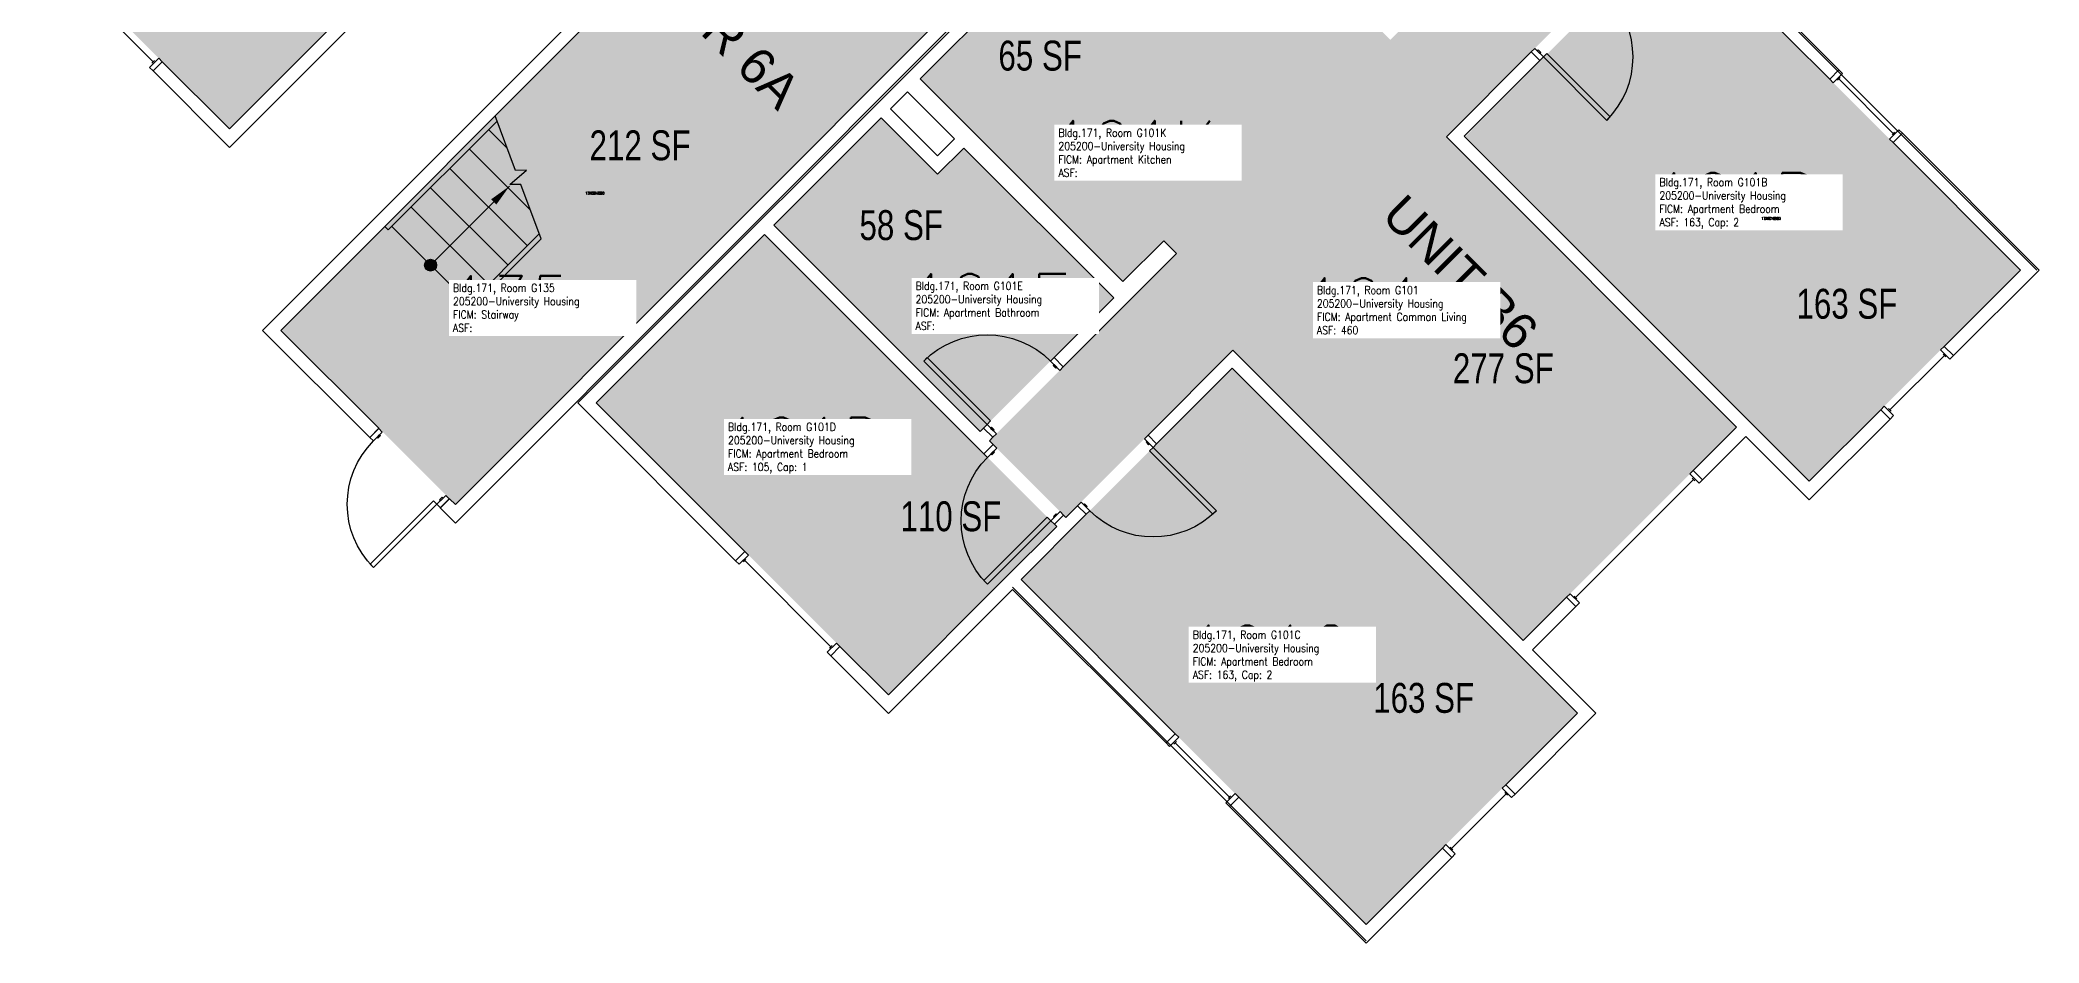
# Model space of a CAD drawing. Header units: inches. Extents: x 1063 to 4030, y -1482 to 1669.
# Drawn here: x 1959 to 2762, y -1482 to -1119 of the extents above; entities that cross this region are included whole.
import ezdxf
from ezdxf.enums import TextEntityAlignment as Align

# ---------------------------------------------------------------- set-up
doc = ezdxf.new("R2010")
doc.units = ezdxf.units.IN
doc.header["$LTSCALE"] = 192
doc.header["$MEASUREMENT"] = 0
for name, color, linetype in [('A-AREA-IDEN', 1, 'Continuous'), ('A-DOOR', 2, 'Continuous'), ('A-FLOR', 3, 'Continuous'), ('A-GLAZ', 1, 'Continuous'), ('A-IDEN-RNUM', 7, 'Continuous'), ('A-IDEN-SNUM', 4, 'Continuous'), ('A-IDEN-VNUM', 4, 'Continuous'), ('A-WALL', 5, 'Continuous'), ('AREA-TEXT', 3, 'Continuous'), ('Rooms-Category-Color', 7, 'Continuous'), ('Rooms-College-Color', 7, 'Continuous'), ('Rooms-Department-Color', 7, 'Continuous'), ('Rooms-Division-Color', 7, 'Continuous'), ('Rooms-Information', 7, 'Continuous')]:
    doc.layers.add(name, color=color, linetype=linetype)
doc.styles.add('AREA', font='arial.ttf', dxfattribs={"width": 0.75, "height": 12})
doc.styles.add('DIMS', font='arial.ttf')
doc.styles.add('ROOMSNUMBER', font='txt.shx', dxfattribs={"height": 0.03})
doc.styles.add('ROOMVNUMBER', font='simplex.shx', dxfattribs={"width": 0.85})
doc.styles.get("Standard").update_dxf_attribs({"font": 'arial.ttf'})
doc.dimstyles.new('NBA 2004', dxfattribs={"dimscale": 48, "dimtxt": 0.09375, "dimasz": 0.09375, "dimexe": 0.125, "dimexo": 0.125, "dimgap": 0.0625, "dimtad": 1, "dimdec": 3, "dimzin": 3, "dimdsep": 46, "dimlunit": 4, "dimtxsty": 'DIMS', "dimblk": 'ARCHTICK', "dimcen": 0.09375, "dimdle": 0.125, "dimclrd": 256, "dimclre": 256, "dimclrt": 2, "dimadec": 0, "dimazin": 0, "dimtfac": 0.75, "dimtdec": 3, "dimtmove": 2, "dimatfit": 2, "dimfxl": 1, "dimfrac": 2, "dimtolj": 1, "dimtzin": 0, "dimlwd": -1, "dimlwe": -1, "dimarcsym": 0})

# ---------------------------------------------------------------- blocks, each defined once
blk = doc.blocks.new('_ArchTick')
at = {"color": 0, "linetype": 'ByBlock', "const_width": 0.15}
blk.add_lwpolyline([(-0.5, -0.5), (0.5, 0.5)], dxfattribs=at)

msp = doc.modelspace()

# ---------------------------------------------------------------- hatches: boundary and pattern name
at = {"layer": 'A-FLOR'}
h = msp.add_hatch(color=256, dxfattribs=at)
h.paths.add_polyline_path([(2116.28, -1207.53), (2118.11, -1209.35, -0.25479), (2117.47, -1211.54), (2114.1, -1208.17, -0.25479)])
h.paths.add_polyline_path([(2118.11, -1209.35), (2116.28, -1207.53, -0.294533)])
h.paths.add_polyline_path([(2115.78, -1209.85), (2117.47, -1211.54, -0.414214), (2114.1, -1211.54)])
h.paths.add_polyline_path([(2114.1, -1208.17), (2115.78, -1209.85), (2114.1, -1211.54, -0.414214)])
at = {"layer": 'Rooms-Category-Color', "true_color": 0x728ef3}
for points in [[(2055.6, -982.32), (2131.7, -1058.42), (2035, -1155.12), (1958.9, -1079.02)], [(2560.12, -1060.45), (2590.88, -1091.21), (2523.78, -1158.31), (2640.36, -1274.9), (2554.64, -1360.62), (2438.05, -1244.04), (2370.97, -1311.12), (2340.21, -1280.37), (2415.43, -1205.15), (2410.3, -1200.02), (2451.4, -1158.92), (2389.79, -1097.31), (2434.52, -1052.58), (2501.26, -1119.32)], [(2615.79, -1073.2), (2531.46, -1158.05), (2669.53, -1296.64), (2754.38, -1211.79)], [(2312.45, -1135.05), (2369.99, -1077.51), (2451.4, -1158.92), (2393.86, -1216.46)], [(2296.8, -1150.71), (2253.68, -1193.83), (2336.5, -1276.65), (2390.15, -1223), (2329.95, -1162.81), (2319.43, -1173.34)], [(2249.96, -1197.55), (2182.35, -1265.16), (2299.64, -1382.45), (2367.25, -1314.84)], [(2437.79, -1251.2), (2352.94, -1336.05), (2491.53, -1474.64), (2576.38, -1389.79)]]:
    msp.add_hatch(color=171, dxfattribs=at).paths.add_polyline_path(points)
at = {"layer": 'Rooms-Category-Color', "true_color": 0xadadad}
msp.add_hatch(color=253, dxfattribs=at).paths.add_polyline_path([(2274.04, -1017.41), (2055.7, -1236.06), (2125.75, -1306.01), (2344.09, -1087.36)])
at = {"layer": 'Rooms-College-Color', "true_color": 0xadadad}
for points in [[(2055.6, -982.32), (2131.7, -1058.42), (2035, -1155.12), (1958.9, -1079.02)], [(2274.04, -1017.41), (2055.7, -1236.06), (2125.75, -1306.01), (2344.09, -1087.36)], [(2560.12, -1060.45), (2590.88, -1091.21), (2523.78, -1158.31), (2640.36, -1274.9), (2554.64, -1360.62), (2438.05, -1244.04), (2370.97, -1311.12), (2340.21, -1280.37), (2415.43, -1205.15), (2410.3, -1200.02), (2451.4, -1158.92), (2389.79, -1097.31), (2434.52, -1052.58), (2501.26, -1119.32)], [(2615.79, -1073.2), (2531.46, -1158.05), (2669.53, -1296.64), (2754.38, -1211.79)], [(2312.45, -1135.05), (2369.99, -1077.51), (2451.4, -1158.92), (2393.86, -1216.46)], [(2296.8, -1150.71), (2253.68, -1193.83), (2336.5, -1276.65), (2390.15, -1223), (2329.95, -1162.81), (2319.43, -1173.34)], [(2249.96, -1197.55), (2182.35, -1265.16), (2299.64, -1382.45), (2367.25, -1314.84)], [(2437.79, -1251.2), (2352.94, -1336.05), (2491.53, -1474.64), (2576.38, -1389.79)]]:
    msp.add_hatch(color=253, dxfattribs=at).paths.add_polyline_path(points)
at = {"layer": 'Rooms-Department-Color', "true_color": 0x604aed}
for points in [[(2055.6, -982.32), (2131.7, -1058.42), (2035, -1155.12), (1958.9, -1079.02)], [(2560.12, -1060.45), (2590.88, -1091.21), (2523.78, -1158.31), (2640.36, -1274.9), (2554.64, -1360.62), (2438.05, -1244.04), (2370.97, -1311.12), (2340.21, -1280.37), (2415.43, -1205.15), (2410.3, -1200.02), (2451.4, -1158.92), (2389.79, -1097.31), (2434.52, -1052.58), (2501.26, -1119.32)], [(2615.79, -1073.2), (2531.46, -1158.05), (2669.53, -1296.64), (2754.38, -1211.79)], [(2312.45, -1135.05), (2369.99, -1077.51), (2451.4, -1158.92), (2393.86, -1216.46)], [(2296.8, -1150.71), (2253.68, -1193.83), (2336.5, -1276.65), (2390.15, -1223), (2329.95, -1162.81), (2319.43, -1173.34)], [(2249.96, -1197.55), (2182.35, -1265.16), (2299.64, -1382.45), (2367.25, -1314.84)], [(2437.79, -1251.2), (2352.94, -1336.05), (2491.53, -1474.64), (2576.38, -1389.79)]]:
    msp.add_hatch(color=173, dxfattribs=at).paths.add_polyline_path(points)
at = {"layer": 'Rooms-Department-Color', "true_color": 0xacacac}
msp.add_hatch(color=253, dxfattribs=at).paths.add_polyline_path([(2274.04, -1017.41), (2055.7, -1236.06), (2125.75, -1306.01), (2344.09, -1087.36)])
at = {"layer": 'Rooms-Division-Color', "true_color": 0x604aed}
for points in [[(2055.6, -982.32), (2131.7, -1058.42), (2035, -1155.12), (1958.9, -1079.02)], [(2560.12, -1060.45), (2590.88, -1091.21), (2523.78, -1158.31), (2640.36, -1274.9), (2554.64, -1360.62), (2438.05, -1244.04), (2370.97, -1311.12), (2340.21, -1280.37), (2415.43, -1205.15), (2410.3, -1200.02), (2451.4, -1158.92), (2389.79, -1097.31), (2434.52, -1052.58), (2501.26, -1119.32)], [(2615.79, -1073.2), (2531.46, -1158.05), (2669.53, -1296.64), (2754.38, -1211.79)], [(2312.45, -1135.05), (2369.99, -1077.51), (2451.4, -1158.92), (2393.86, -1216.46)], [(2296.8, -1150.71), (2253.68, -1193.83), (2336.5, -1276.65), (2390.15, -1223), (2329.95, -1162.81), (2319.43, -1173.34)], [(2249.96, -1197.55), (2182.35, -1265.16), (2299.64, -1382.45), (2367.25, -1314.84)], [(2437.79, -1251.2), (2352.94, -1336.05), (2491.53, -1474.64), (2576.38, -1389.79)]]:
    msp.add_hatch(color=173, dxfattribs=at).paths.add_polyline_path(points)
at = {"layer": 'Rooms-Division-Color', "true_color": 0xadadad}
msp.add_hatch(color=253, dxfattribs=at).paths.add_polyline_path([(2274.04, -1017.41), (2055.7, -1236.06), (2125.75, -1306.01), (2344.09, -1087.36)])

# ---------------------------------------------------------------- linework, layer by layer
at = {"layer": 'A-DOOR'}
for points in [[(2559.31, -1122.78), (2557.89, -1124.2), (2561.34, -1127.65), (2562.75, -1126.23)], [(2560.28, -1123.76), (2560.63, -1123.4), (2561.69, -1124.46), (2561.34, -1124.82)], [(2562.75, -1126.23), (2564.17, -1124.82), (2589.62, -1150.27), (2588.21, -1151.69)], [(2339.32, -1273.82), (2340.74, -1272.41), (2315.28, -1246.95), (2313.87, -1248.37)], [(2368.49, -1252.08), (2369.91, -1250.67), (2366.19, -1246.95), (2364.78, -1248.37)], [(2367.25, -1250.84), (2366.9, -1251.2), (2365.84, -1250.14), (2366.19, -1249.78)], [(2096.39, -1276.87), (2094.97, -1275.45), (2091.44, -1278.99), (2092.85, -1280.4)], [(2343.04, -1277.54), (2341.62, -1278.95), (2337.91, -1275.24), (2339.32, -1273.82)], [(2341.8, -1276.3), (2342.15, -1275.95), (2341.09, -1274.89), (2340.74, -1275.24)], [(2095.33, -1277.93), (2095.68, -1278.28), (2094.62, -1279.34), (2094.27, -1278.99)], [(2343.16, -1283.32), (2341.75, -1281.9), (2338.03, -1285.62), (2339.45, -1287.03)], [(2341.92, -1284.56), (2342.28, -1284.91), (2341.22, -1285.97), (2340.86, -1285.62)], [(2402.52, -1279.57), (2403.94, -1278.15), (2407.39, -1281.6), (2405.97, -1283.01)], [(2403.5, -1280.54), (2403.14, -1280.89), (2404.2, -1281.95), (2404.56, -1281.6)], [(2405.97, -1283.01), (2404.56, -1284.43), (2430.01, -1309.88), (2431.43, -1308.47)], [(2118.33, -1305.84), (2116.91, -1304.43), (2091.47, -1329.9), (2092.89, -1331.32)], [(2121.86, -1302.3), (2123.27, -1303.72), (2119.74, -1307.26), (2118.33, -1305.84)], [(2120.8, -1303.37), (2120.45, -1303.01), (2119.39, -1304.07), (2119.74, -1304.43)], [(2377.07, -1305.02), (2375.65, -1306.44), (2379.1, -1309.88), (2380.52, -1308.47)], [(2378.04, -1305.99), (2378.39, -1305.64), (2379.46, -1306.7), (2379.1, -1307.06)], [(2364.9, -1312.49), (2363.49, -1311.07), (2338.03, -1336.53), (2339.45, -1337.94)], [(2368.62, -1308.77), (2370.03, -1310.19), (2366.32, -1313.9), (2364.9, -1312.49)], [(2367.38, -1310.01), (2367.03, -1309.66), (2365.97, -1310.72), (2366.32, -1311.07)]]:
    msp.add_lwpolyline(points, close=True, dxfattribs=at)
msp.add_arc((2562.75, -1126.23), 36, 315, 45, dxfattribs=at)
at = {"layer": 'A-DOOR', "extrusion": (0, 0, -1)}
for centre, start, end in [((-2339.32, -1273.82), 45, 135), ((-2118.33, -1305.84), 314.95976, 44.95976), ((-2364.9, -1312.49), 315, 45), ((-2405.97, -1283.01), 225, 315)]:
    msp.add_arc(centre, 36, start, end, dxfattribs=at)
at = {"layer": 'A-FLOR'}
for p, q in [((2142.49, -1151.98), (2098.8, -1195.72)), ((2146.57, -1162.87), (2139.08, -1155.39)), ((2155.9, -1187.73), (2131.31, -1163.17)), ((2154.67, -1202.05), (2123.53, -1170.96)), ((2146.9, -1209.83), (2115.76, -1178.74)), ((2139.12, -1217.62), (2107.99, -1186.53)), ((2098.8, -1195.72), (2097.39, -1194.31)), ((2131.35, -1225.4), (2100.22, -1194.31)), ((2159.46, -1197.25), (2129.94, -1226.81)), ((2160.23, -1199.31), (2131.35, -1228.23)), ((2129.94, -1226.81), (2131.35, -1228.23))]:
    msp.add_line(p, q, dxfattribs=at)
msp.add_lwpolyline([(2160.23, -1199.31), (2152.04, -1177.42), (2147.66, -1177.47), (2154.31, -1171.76), (2149.92, -1171.81), (2141.72, -1149.92)], dxfattribs=at)
msp.add_circle((2115.78, -1209.85), 2.38, dxfattribs=at)
at = {"layer": 'A-GLAZ'}
for p, q in [((1969.76, -1093.59), (2004.41, -1128.24)), ((2004.94, -1127.71), (2003.88, -1128.77)), ((2681.9, -1134.54), (2680.84, -1135.6)), ((2681.37, -1135.07), (2703.29, -1156.99)), ((2703.82, -1156.46), (2702.76, -1157.52)), ((2701.88, -1268), (2723.8, -1246.08)), ((2723.27, -1245.55), (2724.33, -1246.61)), ((2701.35, -1267.47), (2702.41, -1268.53)), ((2623.05, -1295.92), (2575.67, -1343.3)), ((2622.52, -1295.39), (2623.58, -1296.45)), ((2241.41, -1329), (2242.47, -1327.94)), ((2241.94, -1328.47), (2276.59, -1363.12)), ((2575.14, -1342.77), (2576.2, -1343.83)), ((2276.06, -1363.65), (2277.12, -1362.59)), ((2414.28, -1402.16), (2415.34, -1401.1)), ((2414.81, -1401.63), (2436.73, -1423.55)), ((2436.2, -1424.08), (2437.26, -1423.02)), ((2547.74, -1422.14), (2525.82, -1444.06)), ((2547.21, -1421.61), (2548.27, -1422.67)), ((2525.29, -1443.53), (2526.35, -1444.59))]:
    msp.add_line(p, q, dxfattribs=at)
for points in [[(2002.91, -1130.45), (2004.32, -1131.86), (2008.04, -1128.15), (2006.62, -1126.74)], [(2679.16, -1136.57), (2677.75, -1135.16), (2681.46, -1131.44), (2682.88, -1132.86)], [(2701.79, -1159.2), (2703.21, -1160.61), (2706.92, -1156.9), (2705.5, -1155.49)], [(2726.01, -1247.59), (2727.42, -1246.17), (2723.71, -1242.46), (2722.3, -1243.87)], [(2703.38, -1270.21), (2701.97, -1271.63), (2698.26, -1267.92), (2699.67, -1266.5)], [(2625.26, -1297.42), (2626.67, -1296.01), (2622.96, -1292.3), (2621.55, -1293.71)], [(2243.45, -1326.26), (2242.03, -1324.85), (2238.32, -1328.56), (2239.73, -1329.98)], [(2577.18, -1345.51), (2575.76, -1346.92), (2572.05, -1343.21), (2573.46, -1341.8)], [(2278.8, -1361.62), (2280.22, -1363.03), (2276.5, -1366.75), (2275.09, -1365.33)], [(2416.31, -1399.42), (2414.9, -1398.01), (2411.18, -1401.72), (2412.6, -1403.14)], [(2549.95, -1423.64), (2551.37, -1422.23), (2547.66, -1418.52), (2546.24, -1419.93)], [(2438.94, -1422.05), (2440.35, -1423.47), (2436.64, -1427.18), (2435.23, -1425.76)], [(2527.33, -1446.27), (2525.91, -1447.68), (2522.2, -1443.97), (2523.61, -1442.56)]]:
    msp.add_lwpolyline(points, close=True, dxfattribs=at)
at = {"layer": 'A-WALL'}
for p, q in [((2048.27, -1236.06), (2274.92, -1009.1)), ((2274.04, -1017.41), (2055.7, -1236.06)), ((2131.7, -1058.42), (2035, -1155.12)), ((2035, -1162.54), (2135.41, -1062.13)), ((2174.92, -1265.16), (2369.99, -1070.09)), ((2677.75, -1135.16), (2615.79, -1073.2)), ((2760.92, -1211.79), (2618.88, -1069.75)), ((2619.77, -1069.75), (2681.46, -1131.44)), ((2369.99, -1077.51), (2312.45, -1135.05)), ((2125.75, -1306.01), (2344.09, -1087.36)), ((2352.4, -1086.47), (2125.76, -1313.44)), ((2008.04, -1128.15), (2004.32, -1131.86)), ((2004.32, -1131.86), (2035, -1162.54)), ((2035, -1155.12), (2008.04, -1128.15)), ((2523.78, -1158.31), (2557.89, -1124.2)), ((2561.34, -1127.65), (2530.94, -1158.05)), ((2557.89, -1124.2), (2561.34, -1127.65)), ((2681.46, -1131.44), (2677.75, -1135.16)), ((2312.45, -1135.05), (2393.86, -1216.46)), ((2307.33, -1140.18), (2300.51, -1147)), ((2300.51, -1147), (2319.43, -1165.91)), ((2326.24, -1159.1), (2307.33, -1140.18)), ((2296.8, -1150.71), (2253.68, -1193.83)), ((2319.43, -1173.34), (2296.8, -1150.71)), ((2319.43, -1165.91), (2326.24, -1159.1)), ((2329.95, -1162.81), (2319.43, -1173.34)), ((2390.15, -1223), (2329.95, -1162.81)), ((2640.36, -1274.9), (2523.78, -1158.31)), ((2530.94, -1158.05), (2669.53, -1296.64)), ((2703.21, -1160.61), (2706.92, -1156.9)), ((2754.38, -1211.79), (2703.21, -1160.61)), ((2706.92, -1156.9), (2761.81, -1211.79)), ((2253.68, -1193.83), (2336.5, -1276.65)), ((2249.96, -1197.55), (2182.35, -1265.16)), ((2338.03, -1285.62), (2249.96, -1197.55)), ((2393.86, -1216.46), (2410.3, -1200.02)), ((2410.3, -1200.02), (2415.43, -1205.15)), ((2415.43, -1205.15), (2395.8, -1224.77)), ((2723.71, -1242.46), (2754.38, -1211.79)), ((2761.81, -1211.79), (2727.42, -1246.17)), ((2366.19, -1246.95), (2390.15, -1223)), ((2395.8, -1224.77), (2369.91, -1250.67)), ((2091.35, -1279.08), (2048.27, -1236.06)), ((2055.7, -1236.06), (2095.06, -1275.36)), ((2403.94, -1278.15), (2438.05, -1244.04)), ((2438.05, -1244.04), (2554.64, -1360.62)), ((2727.42, -1246.17), (2723.71, -1242.46)), ((2369.91, -1250.67), (2366.19, -1246.95)), ((2437.79, -1251.2), (2407.39, -1281.6)), ((2576.38, -1389.79), (2437.79, -1251.2)), ((2238.32, -1328.56), (2174.92, -1265.16)), ((2182.35, -1265.16), (2242.03, -1324.85)), ((2669.53, -1296.64), (2698.26, -1267.92)), ((2698.26, -1267.92), (2701.97, -1271.63)), ((2095.06, -1275.36), (2091.35, -1279.08)), ((2336.5, -1276.65), (2337.91, -1275.24)), ((2337.91, -1275.24), (2341.62, -1278.95)), ((2622.96, -1292.3), (2640.36, -1274.9)), ((2701.97, -1271.63), (2669.53, -1304.07)), ((2341.75, -1281.9), (2338.03, -1285.62)), ((2341.62, -1278.95), (2340.21, -1280.37)), ((2340.21, -1280.37), (2341.75, -1281.9)), ((2407.39, -1281.6), (2403.94, -1278.15)), ((2644.07, -1278.61), (2626.67, -1296.01)), ((2669.53, -1304.07), (2644.07, -1278.61)), ((2626.67, -1296.01), (2622.96, -1292.3)), ((2119.65, -1307.34), (2123.36, -1303.63)), ((2125.76, -1313.44), (2119.65, -1307.34)), ((2123.36, -1303.63), (2125.75, -1306.01)), ((2370.97, -1311.12), (2375.65, -1306.44)), ((2375.65, -1306.44), (2379.1, -1309.88)), ((2346.22, -1335.87), (2367.25, -1314.84)), ((2379.1, -1309.88), (2352.94, -1336.05)), ((2366.32, -1313.9), (2370.03, -1310.19)), ((2367.25, -1314.84), (2366.32, -1313.9)), ((2370.03, -1310.19), (2370.97, -1311.12)), ((2242.03, -1324.85), (2238.32, -1328.56)), ((2299.64, -1382.45), (2346.22, -1335.87)), ((2349.49, -1340.03), (2299.64, -1389.88)), ((2491.53, -1481.18), (2349.49, -1339.14)), ((2411.18, -1401.72), (2349.49, -1340.03)), ((2352.94, -1336.05), (2414.9, -1398.01)), ((2554.64, -1360.62), (2572.05, -1343.21)), ((2575.76, -1346.92), (2558.35, -1364.33)), ((2572.05, -1343.21), (2575.76, -1346.92)), ((2276.5, -1366.75), (2280.22, -1363.03)), ((2280.22, -1363.03), (2299.64, -1382.45)), ((2558.35, -1364.33), (2583.81, -1389.79)), ((2299.64, -1389.88), (2276.5, -1366.75)), ((2547.66, -1418.52), (2576.38, -1389.79)), ((2583.81, -1389.79), (2551.37, -1422.23)), ((2414.9, -1398.01), (2411.18, -1401.72)), ((2551.37, -1422.23), (2547.66, -1418.52)), ((2436.64, -1427.18), (2440.35, -1423.47)), ((2491.53, -1482.07), (2436.64, -1427.18)), ((2440.35, -1423.47), (2491.53, -1474.64)), ((2491.53, -1474.64), (2522.2, -1443.97)), ((2522.2, -1443.97), (2525.91, -1447.68)), ((2525.91, -1447.68), (2491.53, -1482.07))]:
    msp.add_line(p, q, dxfattribs=at)

# ---------------------------------------------------------------- texts
at = {"layer": 'A-AREA-IDEN'}
for s, p in [('STR 6A', (2230.4, -1123.41)), ('UNIT B6', (2524.39, -1217.82))]:
    msp.add_text(s, height=14.4, rotation=315, dxfattribs=at).set_placement(p, align=Align.CENTER)
at = {"layer": 'A-IDEN-RNUM', "style": 'ROOMSNUMBER', "width": 0.85}
for s, p in [('0101-K0', (2406.51, -1168.65)), ('0135-00', (2181.8, -1180.92)), ('0101-B0', (2654.21, -1191.08)), ('0101-E0', (2338.56, -1225.71)), ('0101-00', (2493.09, -1229.39)), ('0101-D0', (2278.55, -1286.68)), ('0101-C0', (2464.35, -1367.13))]:
    msp.add_text(s, height=1, dxfattribs=at).set_placement(p, align=Align.MIDDLE_CENTER)
at = {"layer": 'A-IDEN-SNUM', "style": 'ROOMSNUMBER', "width": 0.85}
for s, p in [('1710G101K0', (2406.51, -1168.65)), ('1710G13500', (2181.8, -1180.92)), ('1710G101B0', (2654.21, -1191.08)), ('1710G101E0', (2338.56, -1225.71)), ('1710G10100', (2493.09, -1229.39)), ('1710G101D0', (2278.55, -1286.68)), ('1710G101C0', (2464.35, -1367.13))]:
    msp.add_text(s, height=1, dxfattribs=at).set_placement(p, align=Align.MIDDLE_CENTER)
at = {"layer": 'A-IDEN-VNUM', "style": 'ROOMVNUMBER', "width": 0.85}
for s, p in [('101K', (2398.01, -1163.11)), ('101B', (2639.41, -1184.04)), ('135', (2147.57, -1225.42)), ('101E', (2340.18, -1224.61)), ('101', (2490.45, -1226.31)), ('101D', (2265.31, -1282.32)), ('101C', (2452.43, -1365.76))]:
    msp.add_text(s, height=22.5, dxfattribs=at).set_placement(p, align=Align.MIDDLE_CENTER)
at = {"layer": 'AREA-TEXT', "style": 'AREA', "width": 0.75}
for s, p in [('65 SF', (2360.63, -1125.69)), ('212 SF', (2199.9, -1161.71)), ('58 SF', (2304.82, -1193.76)), ('163 SF', (2684.66, -1225.34)), ('277 SF', (2546.64, -1251.25)), ('110 SF', (2324.78, -1310.7)), ('163 SF', (2514.64, -1383.62))]:
    msp.add_text(s, height=12, dxfattribs=at).set_placement(p, align=Align.MIDDLE_CENTER)

# ---------------------------------------------------------------- leaders
at = {"layer": 'A-FLOR'}
msp.add_leader([(2147.49, -1178.1), (2115.78, -1209.85)], dimstyle='NBA 2004', override={"dimscale": 96, "dimasz": 0.09375, "dimgap": 0.0625, "dimtad": 0}, dxfattribs=at)

# ---------------------------------------------------------------- next in the draw order: texts
at = {"layer": 'Rooms-Information', "char_height": 3.2143, "width": 72, "attachment_point": 7, "style": 'ROOMVNUMBER', "bg_fill": 3, "box_fill_scale": 1.5, "bg_fill_color": 256, "bg_fill_true_color": 13158600, "bg_fill_transparency": 0}
for s, insert in [('Bldg.171, Room G101K^M^J205200-University Housing^M^JFICM: Apartment Kitchen^M^JASF: ', (2367.96, -1174.36)), ('Bldg.171, Room G101B^M^J205200-University Housing^M^JFICM: Apartment Bedroom^M^JASF: 163, Cap: 2', (2609.36, -1195.29)), ('Bldg.171, Room G135^M^J205200-University Housing^M^JFICM: Stairway^M^JASF: ', (2124.8, -1236.67)), ('Bldg.171, Room G101E^M^J205200-University Housing^M^JFICM: Apartment Bathroom^M^JASF: ', (2310.58, -1235.86)), ('Bldg.171, Room G101^M^J205200-University Housing^M^JFICM: Apartment Common Living^M^JASF: 460', (2471.78, -1237.56)), ('Bldg.171, Room G101D^M^J205200-University Housing^M^JFICM: Apartment Bedroom^M^JASF: 105, Cap: 1', (2235.25, -1293.57)), ('Bldg.171, Room G101C^M^J205200-University Housing^M^JFICM: Apartment Bedroom^M^JASF: 163, Cap: 2', (2421.92, -1377.01))]:
    msp.add_mtext(s, dxfattribs=dict(at, insert=insert))

doc.saveas('drawing.dxf')
